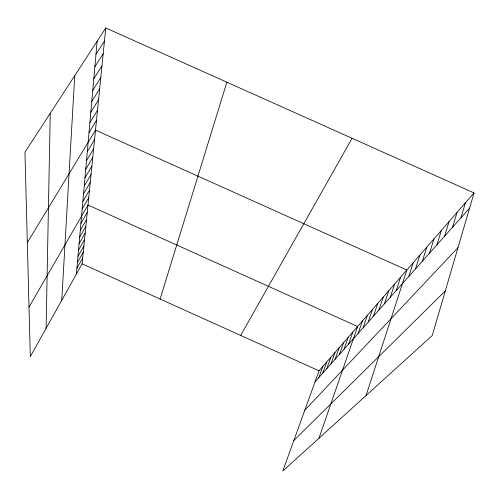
<?xml version="1.0" encoding="UTF-8"?>
<svg xmlns="http://www.w3.org/2000/svg" width="499" height="499" viewBox="0 0 499 499"><rect width="100%" height="100%" fill="white"/><g stroke="black" fill="none" stroke-linecap="round" stroke-linejoin="round"><path stroke-width="0.75" d="M46.108 328.342L50.237 113.335M61.757 300.286L74.738 75.667M76.391 274.07L97.155 41.211M105.769 27.969L24.95 152.195L30.314 356.635L82.098 263.846L105.769 27.969L474.05 192.913L432.215 335.54L282.802 471.031L319.036 370.801L474.05 192.913M460.933 217.851L465.392 202.85M452.605 227.201L457.078 212.393M444.609 236.195L449.075 221.575M160.104 299.063L226.87 82.21M436.912 244.847L441.378 230.407M429.502 253.174L433.962 238.915M422.366 261.195L426.813 247.117M415.486 268.936L419.921 255.026M408.843 276.396L413.272 262.661M366.06 395.526L406.847 270.034L95.515 130.12L27.32 242.601M396.25 290.561L400.641 277.157M390.262 297.285L394.64 284.043M384.48 303.791L388.833 290.705M378.878 310.085L383.213 297.148M373.458 316.173L377.774 303.392M368.212 322.073L372.504 309.442M363.122 327.793L367.395 315.306M358.188 333.338L362.436 320.994M318.967 438.234L357.633 326.508L87.999 205.033L29.017 307.066M348.626 344.092L352.824 332.022M343.986 349.306L348.159 337.374M339.488 354.365L343.636 342.57M330.868 364.052L334.966 352.519M335.116 359.28L339.239 347.616M326.745 368.686L330.818 357.278M322.734 373.196L326.783 361.912M318.836 377.581L322.853 366.416M76.902 268.343L82.678 258.02M77.426 262.455L83.283 252.039M77.963 256.405L83.894 245.882M240.668 335.428L352.088 138.292M78.518 250.18L84.531 239.557M79.091 243.774L85.186 233.052M79.678 237.181L85.859 226.353M80.283 230.388L86.552 219.454M80.907 223.396L87.263 212.349M82.198 208.969L88.735 197.71M82.859 201.527L89.489 190.163M83.545 193.862L90.269 182.385M84.25 185.946L91.074 174.357M84.973 177.781L91.91 166.073M85.728 169.342L92.764 157.528M86.508 160.622L93.65 148.69M87.313 151.609L94.567 139.564M89.003 132.628L96.494 120.346M89.895 122.635L97.511 110.229M90.818 112.269L98.565 99.75M91.779 101.528L99.657 88.884M92.77 90.375L100.786 77.613M93.806 78.792L101.958 65.912M94.879 66.76L103.181 53.755M95.995 54.241L104.447 41.118M315.044 381.841L469.59 208.108M304.808 410.159L457.995 247.654M293.855 440.461L445.308 290.905M82.098 263.846L319.036 370.801"/></g></svg>
